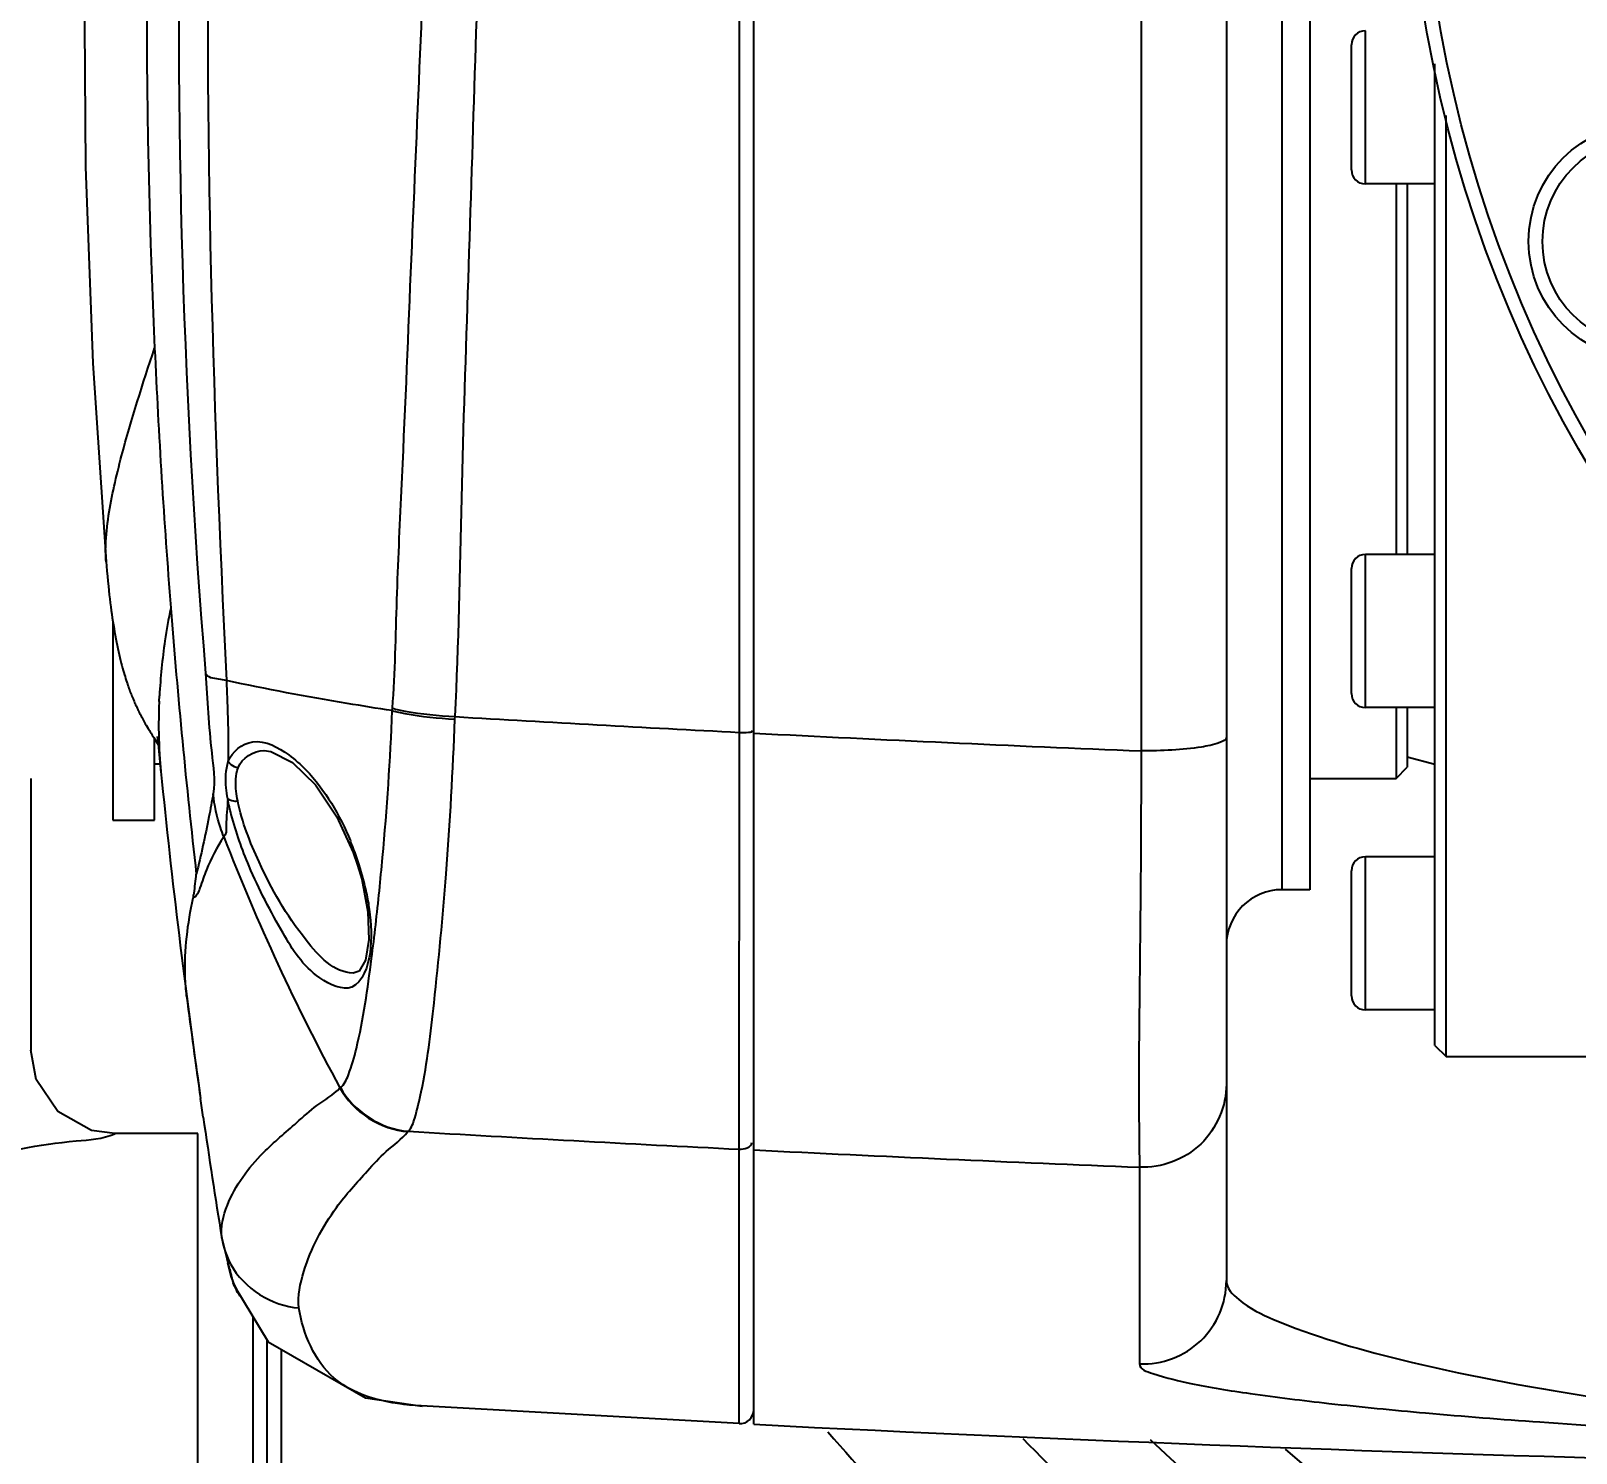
# Model space of a CAD drawing. Header units: millimetres. Extents: x 7426 to 8737, y 124 to 421.
# Drawn here: x 7927.192 to 7929.971, y 305.587 to 308.144 of the extents above; entities that cross this region are included whole.
import ezdxf

# ---------------------------------------------------------------- set-up
doc = ezdxf.new("R2010")
doc.units = ezdxf.units.MM
doc.layers.add('外形图', color=7, linetype='Continuous')
doc.layers.add('尺寸标注', color=7, linetype='Continuous')
doc.styles.add('微软雅黑', font='msyh.ttc')
doc.dimstyles.new('尺寸标注_1_20比例', dxfattribs={"dimtxt": 2.1, "dimasz": 1.7, "dimexe": 0.5, "dimexo": 0.4, "dimgap": 0.5, "dimtad": 1, "dimdec": 1, "dimlfac": 20, "dimdsep": 46, "dimtxsty": '微软雅黑', "dimcen": 0.09, "dimadec": 0, "dimazin": 0, "dimtp": 0.01, "dimtm": 0.01, "dimtfac": 1, "dimtdec": 1, "dimtofl": 0, "dimtmove": 0, "dimatfit": 3, "dimfxl": 1, "dimtolj": 1, "dimarcsym": 0})

# ---------------------------------------------------------------- blocks, each defined once
blk = doc.blocks.new('*D1261')
at = {"layer": 'Defpoints', "color": 0}
for p in [(7943.6678, 318.6849), (7943.6678, 302.5284), (7919.2922, 290.2199)]:
    blk.add_point(p, dxfattribs=at)
at = {"layer": '尺寸标注', "color": 0, "linetype": 'Continuous', "lineweight": -2}
for p, q in [((7919.2922, 290.6199), (7919.2922, 319.1849)), ((7943.6678, 302.9284), (7943.6678, 319.1849)), ((7920.9922, 318.6849), (7941.9678, 318.6849))]:
    blk.add_line(p, q, dxfattribs=at)
at = {"layer": '尺寸标注', "color": 0}
for points in [[(7920.9922, 318.9682), (7920.9922, 318.4016), (7919.2922, 318.6849)], [(7941.9678, 318.4016), (7941.9678, 318.9682), (7943.6678, 318.6849)]]:
    blk.add_solid(points, dxfattribs=at)
at = {"layer": '尺寸标注', "color": 0, "insert": (7931.48, 320.2708), "char_height": 2.1, "attachment_point": 5, "style": '微软雅黑'}
blk.add_mtext('\\A1;\\A1;487.5', dxfattribs=at)
blk = doc.blocks.new('*D1334')
at = {"layer": 'Defpoints', "color": 0}
for p in [(7943.6678, 325.4647), (7943.6678, 299.0744), (7918.3922, 273.0487)]:
    blk.add_point(p, dxfattribs=at)
at = {"layer": '尺寸标注', "color": 0, "lineweight": -2}
for p, q in [((7918.3922, 273.4487), (7918.3922, 325.9647)), ((7943.6678, 299.4744), (7943.6678, 325.9647)), ((7920.0922, 325.4647), (7941.9678, 325.4647))]:
    blk.add_line(p, q, dxfattribs=at)
at = {"layer": '尺寸标注', "color": 0}
for points in [[(7920.0922, 325.748), (7920.0922, 325.1814), (7918.3922, 325.4647)], [(7941.9678, 325.1814), (7941.9678, 325.748), (7943.6678, 325.4647)]]:
    blk.add_solid(points, dxfattribs=at)
at = {"layer": '尺寸标注', "color": 0, "insert": (7931.03, 327.0506), "char_height": 2.1, "attachment_point": 5, "style": '微软雅黑'}
blk.add_mtext('\\A1;505.5', dxfattribs=at)

msp = doc.modelspace()

# ---------------------------------------------------------------- linework, layer by layer
at = {"layer": '外形图', "color": 0, "linetype": 'Continuous'}
for p, q in [((7929.3424, 311.2345), (7929.3424, 305.8968)), ((7928.4924, 305.6383), (7928.4924, 311.03)), ((7929.4424, 310.4996), (7929.4424, 306.5995)), ((7929.4924, 310.4996), (7929.4924, 306.5995)), ((7929.1894, 310.1307), (7929.1894, 306.8489)), ((7928.4668, 306.8824), (7928.4668, 310.0976)), ((7929.5924, 307.8686), (7929.5924, 308.1436)), ((7929.5674, 307.8936), (7929.5674, 308.1186)), ((7929.7175, 308.0061), (7929.7175, 308.0844)), ((7929.7175, 307.9254), (7929.7175, 308.0061)), ((7929.7375, 306.2995), (7929.7375, 307.9913)), ((7929.7175, 307.0182), (7929.7175, 307.9254)), ((7929.7175, 307.8686), (7929.5924, 307.8686)), ((7929.6475, 307.8686), (7929.6475, 307.2021)), ((7929.6675, 307.8686), (7929.6675, 307.2021)), ((7927.3037, 307.5462), (7927.3276, 307.1888)), ((7929.5924, 306.9271), (7929.5924, 307.2021)), ((7929.7175, 307.2021), (7929.5924, 307.2021)), ((7927.3276, 307.1887), (7927.3282, 307.1819)), ((7927.3282, 307.1819), (7927.329, 307.1725)), ((7927.329, 307.1725), (7927.3299, 307.1631)), ((7927.3299, 307.1631), (7927.3308, 307.154)), ((7929.5674, 306.9521), (7929.5674, 307.1771)), ((7927.3308, 307.154), (7927.3317, 307.1454)), ((7927.3317, 307.1454), (7927.3326, 307.1373)), ((7927.3326, 307.1373), (7927.3334, 307.1296)), ((7927.3334, 307.1296), (7927.3343, 307.1222)), ((7927.3343, 307.1222), (7927.3352, 307.1151)), ((7927.3352, 307.1151), (7927.336, 307.1082)), ((7927.336, 307.1082), (7927.337, 307.1015)), ((7927.337, 307.1015), (7927.3379, 307.0949)), ((7927.3379, 307.0949), (7927.3388, 307.0885)), ((7927.3388, 307.0885), (7927.3398, 307.082)), ((7927.3398, 307.082), (7927.3408, 307.0757)), ((7927.3399, 307.0815), (7927.3399, 306.7245)), ((7927.3408, 307.0757), (7927.3419, 307.0694)), ((7927.3419, 307.0694), (7927.3429, 307.0631)), ((7927.3429, 307.0631), (7927.344, 307.0569)), ((7927.344, 307.0569), (7927.3452, 307.0508)), ((7927.3452, 307.0508), (7927.3464, 307.0448)), ((7927.3464, 307.0448), (7927.3476, 307.0389)), ((7927.3476, 307.0389), (7927.3488, 307.0332)), ((7927.3488, 307.0332), (7927.35, 307.0275)), ((7927.35, 307.0275), (7927.3512, 307.0221)), ((7927.3512, 307.0221), (7927.3525, 307.0169)), ((7927.3525, 307.0169), (7927.3537, 307.0118)), ((7927.3537, 307.0118), (7927.3549, 307.007)), ((7927.3549, 307.007), (7927.3561, 307.0024)), ((7927.3561, 307.0024), (7927.3573, 306.998)), ((7927.3573, 306.998), (7927.3584, 306.9939)), ((7929.7175, 306.9386), (7929.7175, 307.0182)), ((7927.3584, 306.9939), (7927.3596, 306.9899)), ((7927.3596, 306.9899), (7927.3607, 306.9861)), ((7927.3607, 306.9861), (7927.3618, 306.9826)), ((7927.3618, 306.9826), (7927.3628, 306.9791)), ((7927.3628, 306.9791), (7927.3639, 306.9758)), ((7927.3639, 306.9758), (7927.3649, 306.9727)), ((7927.3649, 306.9727), (7927.3659, 306.9697)), ((7927.3659, 306.9697), (7927.3669, 306.9668)), ((7927.3669, 306.9668), (7927.3679, 306.964)), ((7927.3679, 306.964), (7927.3688, 306.9612)), ((7927.3688, 306.9612), (7927.3698, 306.9586)), ((7927.3712, 306.9548), (7927.3722, 306.9523)), ((7927.3722, 306.9523), (7927.3731, 306.9499)), ((7927.3731, 306.9499), (7927.3741, 306.9475)), ((7927.3741, 306.9475), (7927.375, 306.9452)), ((7927.375, 306.9452), (7927.376, 306.9429)), ((7927.376, 306.9429), (7927.3769, 306.9407)), ((7927.3769, 306.9407), (7927.3778, 306.9384)), ((7927.4231, 306.9381), (7927.4236, 306.9481)), ((7927.3778, 306.9384), (7927.3788, 306.9363)), ((7927.3788, 306.9363), (7927.3797, 306.9341)), ((7927.3797, 306.9341), (7927.3807, 306.9319)), ((7927.3807, 306.9319), (7927.3817, 306.9298)), ((7927.3817, 306.9298), (7927.3827, 306.9277)), ((7927.3827, 306.9277), (7927.3837, 306.9256)), ((7927.3837, 306.9256), (7927.3847, 306.9235)), ((7927.3847, 306.9235), (7927.3857, 306.9214)), ((7927.3857, 306.9214), (7927.3867, 306.9193)), ((7927.3867, 306.9193), (7927.3878, 306.9172)), ((7927.3878, 306.9172), (7927.3888, 306.915)), ((7927.8421, 306.9214), (7927.8425, 306.9257)), ((7929.7175, 306.9271), (7929.5924, 306.9271)), ((7929.6475, 306.9271), (7929.6475, 306.7996)), ((7929.6675, 306.9271), (7929.6675, 306.8196)), ((7929.7175, 306.4162), (7929.7175, 306.9386)), ((7927.3905, 306.9118), (7927.3917, 306.9096)), ((7927.3917, 306.9096), (7927.3928, 306.9074)), ((7927.3928, 306.9074), (7927.3941, 306.9051)), ((7927.3941, 306.9051), (7927.3954, 306.9028)), ((7927.3954, 306.9028), (7927.3967, 306.9003)), ((7927.3967, 306.9003), (7927.3981, 306.8978)), ((7927.3981, 306.8978), (7927.3997, 306.8952)), ((7927.3997, 306.8952), (7927.4013, 306.8924)), ((7927.4013, 306.8924), (7927.4032, 306.8892)), ((7927.4032, 306.8892), (7927.4054, 306.8856)), ((7927.9549, 306.9063), (7927.9552, 306.9107)), ((7927.4133, 306.8729), (7927.4159, 306.869)), ((7927.4149, 306.7245), (7927.4149, 306.8705)), ((7927.4159, 306.869), (7927.4212, 306.8608)), ((7927.4195, 306.8751), (7927.4195, 306.8751)), ((7927.4195, 306.8751), (7927.4195, 306.8749)), ((7927.4195, 306.8749), (7927.4196, 306.8744)), ((7927.4196, 306.8744), (7927.4197, 306.8736)), ((7927.4197, 306.8736), (7927.4199, 306.8725)), ((7927.4199, 306.8725), (7927.4201, 306.8708)), ((7927.4201, 306.8708), (7927.4203, 306.8687)), ((7927.4203, 306.8687), (7927.4207, 306.8658)), ((7927.4207, 306.8658), (7927.4211, 306.8619)), ((7927.4211, 306.8619), (7927.4218, 306.855)), ((7928.4661, 306.1329), (7928.4668, 306.8824)), ((7927.4218, 306.855), (7927.4263, 306.81)), ((7927.4243, 306.834), (7927.4261, 306.8124)), ((7929.7175, 306.8246), (7929.6675, 306.8379)), ((7927.4149, 306.8258), (7927.425, 306.8258)), ((7927.4261, 306.8124), (7927.4261, 306.8122)), ((7927.4263, 306.81), (7927.4264, 306.8094)), ((7929.6475, 306.7996), (7929.6675, 306.8196)), ((7927.1924, 306.7996), (7927.1924, 306.3108)), ((7929.4924, 306.7996), (7929.6475, 306.7996)), ((7927.3399, 306.7245), (7927.4149, 306.7245)), ((7927.7721, 306.6664), (7927.78, 306.6435)), ((7927.78, 306.6435), (7927.7873, 306.6184)), ((7929.5924, 306.3836), (7929.5924, 306.6586)), ((7929.7175, 306.6586), (7929.5924, 306.6586)), ((7929.5674, 306.4086), (7929.5674, 306.6336)), ((7929.4924, 306.5995), (7929.4424, 306.5995)), ((7927.7728, 306.4495), (7927.7719, 306.4496)), ((7929.7175, 306.3836), (7929.7175, 306.4162)), ((7929.7175, 306.3836), (7929.5924, 306.3836)), ((7929.7175, 306.3196), (7929.7175, 306.3836)), ((7929.7175, 306.3195), (7929.7375, 306.2995)), ((7929.7375, 306.2995), (7930.2425, 306.2995)), ((7927.5023, 306.1907), (7927.4975, 306.2241)), ((7927.8705, 306.1645), (7927.8712, 306.1651)), ((7927.4924, 306.1612), (7927.3434, 306.1609)), ((7927.4924, 295.8556), (7927.4924, 306.1612)), ((7928.4661, 305.6397), (7928.4661, 306.1329)), ((7929.1863, 306.1006), (7929.1863, 305.747)), ((7927.5357, 305.9729), (7927.5356, 305.9733)), ((7927.5357, 305.9729), (7927.5539, 305.8997)), ((7927.5461, 305.9289), (7927.5527, 305.903)), ((7927.5527, 305.903), (7927.5539, 305.8997)), ((7927.5539, 305.8997), (7927.5558, 305.8948)), ((7927.5587, 305.8868), (7927.5564, 305.8926)), ((7927.5613, 305.8824), (7927.5648, 305.8755)), ((7927.5648, 305.8755), (7927.5668, 305.8717)), ((7927.5924, 305.5495), (7927.5924, 305.831)), ((7927.6174, 305.5245), (7927.6174, 305.7897)), ((7927.6424, 305.7733), (7927.6424, 305.106)), ((7928.4661, 305.6397), (7927.894, 305.6713))]:
    msp.add_line(p, q, dxfattribs=at)
for points in [[(7927.6037, 310.9071), (7927.5121, 310.4808), (7927.4278, 309.9997), (7927.3607, 309.4922), (7927.3173, 309.0115), (7927.2956, 308.5996), (7927.2881, 308.2393), (7927.2907, 307.899), (7927.3037, 307.5462)], [(7927.3698, 306.9586), (7927.3703, 306.9573), (7927.3712, 306.9548)], [(7927.3888, 306.915), (7927.3894, 306.914), (7927.3905, 306.9118)], [(7927.4054, 306.8856), (7927.4067, 306.8834), (7927.4084, 306.8807), (7927.4104, 306.8774), (7927.4133, 306.8729)], [(7927.5474, 306.8301), (7927.5518, 306.8247), (7927.558, 306.8208), (7927.5652, 306.8189)], [(7927.612, 306.8495), (7927.6238, 306.848), (7927.6629, 306.8283), (7927.7044, 306.7878), (7927.7427, 306.7308), (7927.7721, 306.6664)], [(7927.7873, 306.6184), (7927.7984, 306.56), (7927.8003, 306.5102), (7927.7939, 306.4729), (7927.7825, 306.4532), (7927.7719, 306.4496)], [(7927.3434, 306.1609), (7927.3015, 306.1665), (7927.2407, 306.2006), (7927.2018, 306.2584), (7927.1924, 306.3108)], [(7927.5558, 305.8948), (7927.5576, 305.8905), (7927.5593, 305.8866), (7927.5609, 305.8832), (7927.5613, 305.8824)], [(7927.5587, 305.8868), (7927.6192, 305.7867), (7927.7939, 305.6857), (7927.8958, 305.6712)]]:
    msp.add_lwpolyline(points, dxfattribs=at)
for centre, radius in [((7931.9925, 308.5496), 2.3251), ((7931.9925, 308.5496), 2.3001), ((7930.0985, 307.7651), 0.2125), ((7930.0985, 307.7651), 0.1875)]:
    msp.add_circle(centre, radius, dxfattribs=at)
for centre, radius, start, end in [((7941.457, 308.2048), 14.0564, 170.34656, 182.57524), ((7941.67, 308.1563), 14.2116, 171.99815, 184.71329), ((7929.5924, 308.1186), 0.025, 90, 180), ((7929.5924, 307.8936), 0.025, 180, 270), ((7941.4178, 308.2074), 14.0172, 182.59235, 184.50663), ((7929.5924, 307.1771), 0.025, 90, 180), ((7941.4274, 308.2072), 14.0268, 184.50338, 186.46624), ((7928.5103, 306.8898), 1.0883, 171.6975, 176.9303), ((7929.5924, 306.9521), 0.025, 180, 270), ((7928.4198, 306.8945), 0.9977, 177.4892, 179.2182), ((7922.6431, 307.1339), 5.2036, 354.7443, 357.66), ((7931.9932, 375.2759), 68.4844, 266.619765, 267.048421), ((7931.993, 375.2731), 68.4816, 267.069913, 267.65366), ((7941.3784, 308.2073), 14.0218, 185.71004, 188.13107), ((7931.2696, 308.1464), 4.003, 201.2655, 208.3891), ((7927.2831, 306.4865), 0.5239, 17.5309, 22.5091), ((7927.304, 306.4927), 0.5021, 11.6254, 17.5777), ((7922.0323, 307.1862), 5.8166, 354.19131, 354.78222), ((7929.5924, 306.6336), 0.025, 90, 180), ((7923.4223, 307.0395), 4.4189, 352.6689, 354.2592), ((7929.4424, 306.4995), 0.1, 90, 180), ((7941.3788, 308.2073), 14.0223, 187.37321, 188.13102), ((7929.5924, 306.4086), 0.025, 180, 270), ((7927.7361, 306.2561), 0.0178, 312.4751, 316.0839), ((7941.3809, 308.2076), 14.0244, 188.2686, 189.16737), ((7931.9935, 376.859), 70.814, 266.66273, 267.144836), ((7931.9931, 376.8516), 70.8066, 267.16613, 267.728199), ((7927.6846, 305.9975), 0.1509, 189.2517, 208.4299), ((7927.6851, 305.9383), 0.1366, 188.7854, 195.0557), ((7927.6821, 305.9376), 0.1335, 195.0698, 196.4119), ((7927.7162, 305.9592), 0.1729, 200.1355, 200.9072), ((7927.6791, 305.9366), 0.1303, 198.0682, 199.722), ((7927.6685, 305.9323), 0.1189, 202.5224, 207.1356), ((7929.1925, 305.8968), 0.1499, 267.6419, 359.969), ((7928.4674, 305.6646), 0.025, 267.0709, 0), ((7931.9925, 374.5575), 69.008, 267.092708, 272.907292), ((7931.9925, 308.5496), 4.4597, 220.9843, 227.6705), ((7931.9925, 308.5496), 4.2097, 224.2347, 227.6705), ((7931.9925, 308.5496), 4.0501, 226.51, 313.3167), ((7931.9925, 308.5496), 3.9001, 229.2788, 310.7433)]:
    msp.add_arc(centre, radius, start, end, dxfattribs=at)
for points, knots in [([(7927.6413, 310.119), (7927.5784, 309.5959), (7927.4834, 308.5484), (7927.5189, 307.4978), (7927.544, 306.9757)], [0, 0, 0, 0, 0.502018, 1, 1, 1, 1]), ([(7927.8425, 306.9257), (7927.8478, 306.9906), (7927.8494, 307.1211), (7927.8624, 307.3819), (7927.8809, 307.84), (7927.9218, 308.7602), (7927.9513, 309.5501), (7927.9722, 310.0776)], [0, 0, 0, 0, 0.061956, 0.123997, 0.248324, 0.497916, 1, 1, 1, 1]), ([(7927.9552, 306.9107), (7927.9621, 307.0414), (7927.9658, 307.3036), (7927.984, 307.8286), (7928.0109, 308.7513), (7928.0529, 309.5421), (7928.0798, 310.0701)], [0, 0, 0, 0, 0.124198, 0.248688, 0.498414, 1, 1, 1, 1]), ([(7927.3422, 307.3249), (7927.3462, 307.3432), (7927.3669, 307.4269), (7927.3935, 307.5091), (7927.4149, 307.5731)], [0, 0, 0, 0, 0.217636, 1, 1, 1, 1]), ([(7927.3276, 307.1888), (7927.3268, 307.1986), (7927.3262, 307.2445), (7927.3345, 307.29), (7927.3422, 307.325)], [0, 0, 0, 0, 0.216303, 1, 1, 1, 1]), ([(7927.544, 306.9757), (7927.5393, 306.9764), (7927.5272, 306.9787), (7927.5094, 306.9804), (7927.5064, 306.9885)], [0, 0, 0, 0, 0.352521, 1, 1, 1, 1]), ([(7927.5064, 306.9885), (7927.5104, 306.9409), (7927.5126, 306.8692), (7927.5244, 306.7963), (7927.5202, 306.772)], [0, 0, 0, 0, 0.659988, 1, 1, 1, 1]), ([(7927.544, 306.9757), (7927.5446, 306.9626), (7927.5466, 306.9141), (7927.5475, 306.8655), (7927.5474, 306.8301)], [0, 0, 0, 0, 0.271129, 1, 1, 1, 1]), ([(7927.8423, 306.9214), (7927.8152, 306.9256), (7927.7153, 306.9415), (7927.6159, 306.96), (7927.544, 306.9757)], [0, 0, 0, 0, 0.27164, 1, 1, 1, 1]), ([(7927.8421, 306.9214), (7927.8497, 306.9194), (7927.8868, 306.9114), (7927.9248, 306.9078), (7927.9549, 306.9063)], [0, 0, 0, 0, 0.205611, 1, 1, 1, 1]), ([(7927.8425, 306.9257), (7927.8501, 306.9238), (7927.8872, 306.916), (7927.9251, 306.9124), (7927.9552, 306.9107)], [0, 0, 0, 0, 0.205552, 1, 1, 1, 1]), ([(7927.8712, 306.1651), (7927.8773, 306.1714), (7927.8855, 306.1964), (7927.9033, 306.2723), (7927.9209, 306.4201), (7927.9418, 306.6429), (7927.9515, 306.8134), (7927.9549, 306.9063)], [0, 0, 0, 0, 0.035431, 0.100674, 0.316574, 0.627325, 1, 1, 1, 1]), ([(7927.5474, 306.8301), (7927.5534, 306.8479), (7927.5958, 306.8801), (7927.6376, 306.8552), (7927.6564, 306.8417)], [0, 0, 0, 0, 0.447715, 1, 1, 1, 1]), ([(7929.3424, 306.8737), (7929.3424, 306.8686), (7929.3225, 306.8604), (7929.2762, 306.8516), (7929.2255, 306.8488), (7929.1894, 306.8489)], [0, 0, 0, 0, 0.095965, 0.313342, 1, 1, 1, 1]), ([(7927.5464, 306.7631), (7927.5453, 306.7696), (7927.542, 306.7917), (7927.5424, 306.815), (7927.5474, 306.8301)], [0, 0, 0, 0, 0.29202, 1, 1, 1, 1]), ([(7927.6564, 306.8417), (7927.6673, 306.8338), (7927.715, 306.7909), (7927.7478, 306.7336), (7927.7671, 306.6871)], [0, 0, 0, 0, 0.21074, 1, 1, 1, 1]), ([(7929.1894, 306.8489), (7929.1888, 306.7557), (7929.1883, 306.5063), (7929.1832, 306.2568), (7929.1863, 306.1006)], [0, 0, 0, 0, 0.373767, 1, 1, 1, 1]), ([(7927.5644, 306.7591), (7927.5633, 306.7648), (7927.5601, 306.7845), (7927.5602, 306.8056), (7927.5652, 306.8189)], [0, 0, 0, 0, 0.290634, 1, 1, 1, 1]), ([(7927.5202, 306.772), (7927.5178, 306.7581), (7927.5088, 306.7098), (7927.4984, 306.6616), (7927.4898, 306.6275)], [0, 0, 0, 0, 0.286253, 1, 1, 1, 1]), ([(7927.5392, 306.6945), (7927.5371, 306.7), (7927.5279, 306.725), (7927.5224, 306.7514), (7927.5202, 306.772)], [0, 0, 0, 0, 0.222086, 1, 1, 1, 1]), ([(7927.5464, 306.7632), (7927.5459, 306.7467), (7927.5426, 306.7258), (7927.5441, 306.699), (7927.5392, 306.6945)], [0, 0, 0, 0, 0.715679, 1, 1, 1, 1]), ([(7927.5464, 306.7635), (7927.5482, 306.7614), (7927.5546, 306.7591), (7927.5609, 306.7586), (7927.5644, 306.7591)], [0, 0, 0, 0, 0.440379, 1, 1, 1, 1]), ([(7927.5847, 306.6421), (7927.5722, 306.6722), (7927.5576, 306.7122), (7927.5481, 306.7535), (7927.5464, 306.7632)], [0, 0, 0, 0, 0.768954, 1, 1, 1, 1]), ([(7927.5392, 306.6945), (7927.5271, 306.6758), (7927.5105, 306.6449), (7927.4983, 306.6081), (7927.4911, 306.5873), (7927.4843, 306.5847)], [0, 0, 0, 0, 0.544264, 0.82271, 1, 1, 1, 1]), ([(7927.8023, 306.486), (7927.7992, 306.463), (7927.7798, 306.4057), (7927.6904, 306.4464), (7927.6405, 306.529), (7927.602, 306.6003), (7927.5847, 306.6421)], [0, 0, 0, 0, 0.188901, 0.35129, 0.63276, 1, 1, 1, 1]), ([(7927.7719, 306.4496), (7927.7375, 306.4503), (7927.6668, 306.5267), (7927.6255, 306.5998), (7927.6027, 306.6495)], [0, 0, 0, 0, 0.386429, 1, 1, 1, 1]), ([(7927.4843, 306.5847), (7927.4849, 306.5875), (7927.4872, 306.6017), (7927.4886, 306.616), (7927.4898, 306.6275)], [0, 0, 0, 0, 0.194803, 1, 1, 1, 1]), ([(7927.4725, 306.4078), (7927.471, 306.4199), (7927.4669, 306.4791), (7927.4742, 306.5387), (7927.4843, 306.5847)], [0, 0, 0, 0, 0.205194, 1, 1, 1, 1]), ([(7927.7958, 306.5939), (7927.7979, 306.5841), (7927.8039, 306.5485), (7927.8057, 306.5119), (7927.8023, 306.486)], [0, 0, 0, 0, 0.277674, 1, 1, 1, 1]), ([(7927.749, 306.2438), (7927.7563, 306.249), (7927.7671, 306.274), (7927.7882, 306.3497), (7927.798, 306.4214), (7927.805, 306.4757)], [0, 0, 0, 0, 0.112204, 0.317811, 1, 1, 1, 1]), ([(7929.3424, 306.25), (7929.3424, 306.2109), (7929.3085, 306.1292), (7929.2255, 306.099), (7929.1863, 306.1006)], [0, 0, 0, 0, 0.499351, 1, 1, 1, 1]), ([(7927.5356, 305.9733), (7927.5335, 305.9931), (7927.5476, 306.0521), (7927.6002, 306.1216), (7927.6626, 306.1731), (7927.7068, 306.2138), (7927.7364, 306.2302), (7927.7481, 306.2431)], [0, 0, 0, 0, 0.168385, 0.491939, 0.720095, 0.852882, 1, 1, 1, 1]), ([(7927.6744, 305.8476), (7927.672, 305.8694), (7927.6859, 305.9351), (7927.7299, 306.0192), (7927.7891, 306.0848), (7927.8312, 306.1309), (7927.8593, 306.1508), (7927.8705, 306.1645)], [0, 0, 0, 0, 0.171703, 0.510549, 0.734559, 0.861229, 1, 1, 1, 1]), ([(7926.451, 306.0485), (7926.6608, 306.0608), (7926.939, 306.0811), (7927.2295, 306.1471), (7927.3219, 306.151), (7927.3434, 306.1608)], [0, 0, 0, 0, 0.700443, 0.921121, 1, 1, 1, 1]), ([(7927.5547, 305.8975), (7927.5558, 305.8946), (7927.558, 305.8894), (7927.5604, 305.8842), (7927.5616, 305.8818)], [0, 0, 0, 0, 0.540142, 1, 1, 1, 1]), ([(7929.3424, 305.8968), (7929.3424, 305.8831), (7929.3726, 305.8517), (7929.475, 305.8033), (7929.6895, 305.742), (7930.0371, 305.677), (7930.3125, 305.6454), (7930.4722, 305.6329)], [0, 0, 0, 0, 0.034715, 0.095785, 0.296896, 0.592114, 1, 1, 1, 1]), ([(7927.5616, 305.8818), (7927.5637, 305.8776), (7927.5723, 305.8622), (7927.5643, 305.875), (7927.5627, 305.8781)], [0, 0, 0, 0, 0.577424, 1, 1, 1, 1]), ([(7927.894, 305.6713), (7927.8394, 305.6746), (7927.7265, 305.6953), (7927.6817, 305.8012), (7927.6744, 305.8476)], [0, 0, 0, 0, 0.537727, 1, 1, 1, 1]), ([(7929.1863, 305.747), (7929.1863, 305.7372), (7929.2289, 305.7234), (7929.2872, 305.7084), (7929.398, 305.6912), (7929.5369, 305.6742), (7929.7113, 305.6573), (7930.0125, 305.6336), (7930.2565, 305.6206), (7930.4318, 305.6136)], [0, 0, 0, 0, 0.023545, 0.079464, 0.165656, 0.279156, 0.417931, 0.581623, 1, 1, 1, 1])]:
    msp.add_open_spline(points, degree=3, knots=knots, dxfattribs=at)
for points in [[(7927.4439, 307.1057), (7927.4397, 307.0863), (7927.4363, 307.0667), (7927.4334, 307.047)], [(7927.4222, 306.908), (7927.4219, 306.8833), (7927.4225, 306.8586), (7927.4243, 306.8339)], [(7928.4668, 306.8824), (7928.474, 306.8823), (7928.495, 306.8821), (7928.4883, 306.8849)], [(7927.5652, 306.8189), (7927.5716, 306.8363), (7927.593, 306.8496), (7927.6115, 306.8496)], [(7927.6027, 306.6495), (7927.5866, 306.6847), (7927.572, 306.7211), (7927.5644, 306.7591)], [(7927.7481, 306.2431), (7927.7712, 306.2005), (7927.8221, 306.1677), (7927.8705, 306.1645)], [(7927.749, 306.2438), (7927.772, 306.2012), (7927.8228, 306.1683), (7927.8712, 306.1651)], [(7928.4661, 306.1329), (7928.4747, 306.1324), (7928.4889, 306.1364), (7928.4889, 306.1449)], [(7927.5519, 305.9257), (7927.575, 305.8832), (7927.626, 305.8507), (7927.6744, 305.8476)]]:
    msp.add_open_spline(points, degree=3, dxfattribs=at)

# ---------------------------------------------------------------- dimensions: what is measured, and where the dimension line sits
at = {"layer": '尺寸标注'}
dim = msp.add_linear_dim(base=(7943.6678, 325.4647), p1=(7918.3922, 273.0487), p2=(7943.6678, 299.0744), dimstyle='尺寸标注_1_20比例', dxfattribs=at)
dim.commit()
dim.dimension.update_dxf_attribs({"geometry": '*D1334', "text_midpoint": (7931.03, 327.0506)})
at = {"layer": '尺寸标注', "color": 0, "linetype": 'Continuous'}
dim = msp.add_linear_dim(base=(7943.6678, 318.6849), p1=(7919.2922, 290.2199), p2=(7943.6678, 302.5284), text='\\A1;487.5', dimstyle='尺寸标注_1_20比例', override={"dimtxsty": '微软雅黑'}, dxfattribs=at)
dim.commit()
dim.dimension.update_dxf_attribs({"geometry": '*D1261', "text_midpoint": (7931.48, 320.2708)})

doc.saveas('drawing.dxf')
